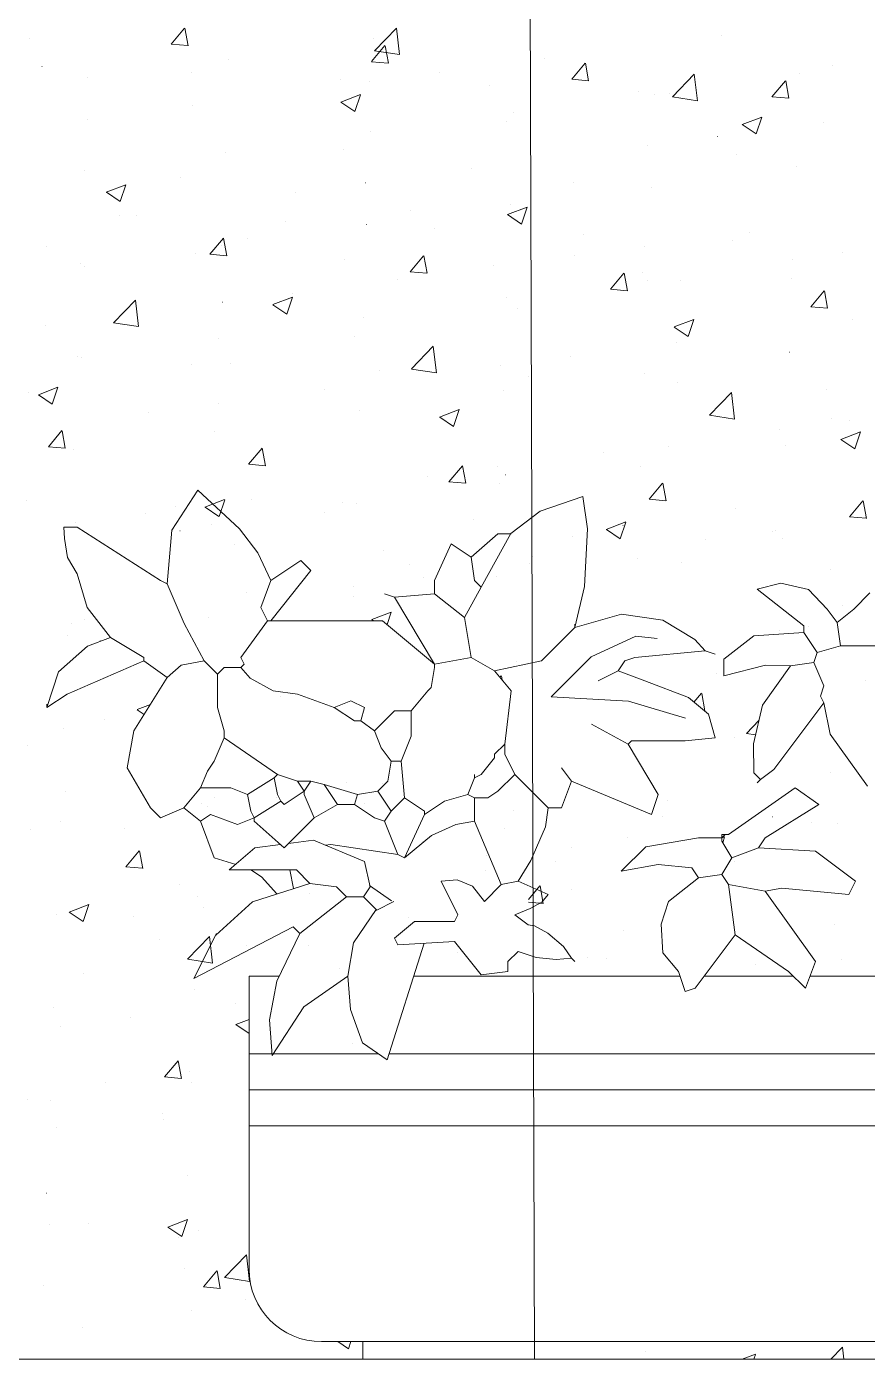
# Model space of a CAD drawing. Header units: centimetres. Extents: x -16179 to 12840, y -10704 to 3856.
# Drawn here: x 7229.7 to 7382.7, y -8898.1 to -8655.7 of the extents above; entities that cross this region are included whole.
import ezdxf

# ---------------------------------------------------------------- set-up
doc = ezdxf.new("R2010")
doc.units = ezdxf.units.CM
doc.header["$MEASUREMENT"] = 0
for name, color, linetype, lineweight in [('A-ELEV-MBE1_Num_Penna__7_Num_Penna__7_Num_Penna__7_Num_Penna__7_Num_Penna__7_Num_Penna__7_Num_Penna__7_Num_Penna__7_Num_Penna__7_Num_Penna__7', 7, 'Continuous', 18), ('A-ELEV-PATT_Num_Penna__8_Num_Penna__8_Num_Penna__8_Num_Penna__8_Num_Penna__8_Num_Penna__8_Num_Penna__8_Num_Penna__8_Num_Penna__8_Num_Penna__8', 8, 'Continuous', 18), ('AA - linee quote_Num_Penna__3_Num_Penna__3_Num_Penna__3_Num_Penna__3_Num_Penna__3_Num_Penna__3_Num_Penna__3_Num_Penna__3_Num_Penna__3_Num_Penna__3', 3, 'Continuous', 18), ('AA - pareti sezionate_Num_Penna__7_Num_Penna__7_Num_Penna__7_Num_Penna__7_Num_Penna__7_Num_Penna__7_Num_Penna__7_Num_Penna__7_Num_Penna__7_Num_Penna__7', 7, 'Continuous', 18), ('AA- arredo_Num_Penna__8_Num_Penna__8_Num_Penna__8_Num_Penna__8_Num_Penna__8_Num_Penna__8_Num_Penna__8_Num_Penna__8_Num_Penna__8_Num_Penna__8', 8, 'Continuous', 18), ('PROIEZIONI_Num_Penna__145_Num_Penna__145_Num_Penna__145_Num_Penna__145_Num_Penna__145_Num_Penna__145_Num_Penna__145_Num_Penna__145_Num_Penna__145_Num_Penna__145', 145, 'Continuous', 18)]:
    doc.layers.add(name, color=color, linetype=linetype, lineweight=lineweight)

msp = doc.modelspace()

# ---------------------------------------------------------------- linework, layer by layer
at = {"layer": 'A-ELEV-MBE1_Num_Penna__7_Num_Penna__7_Num_Penna__7_Num_Penna__7_Num_Penna__7_Num_Penna__7_Num_Penna__7_Num_Penna__7_Num_Penna__7_Num_Penna__7', "color": 7, "linetype": 'Continuous', "lineweight": 18}
msp.add_line((7628.14, -8898.1), (7028.05, -8898.1), dxfattribs=at)
at = {"layer": 'A-ELEV-PATT_Num_Penna__8_Num_Penna__8_Num_Penna__8_Num_Penna__8_Num_Penna__8_Num_Penna__8_Num_Penna__8_Num_Penna__8_Num_Penna__8_Num_Penna__8', "color": 8, "linetype": 'Continuous', "lineweight": 18}
for p, q in [((7256.03, -8658.85), (7258.48, -8655.93)), ((7259.11, -8659.13), (7258.53, -8655.94)), ((7293.04, -8660.04), (7297, -8655.91)), ((7297.56, -8660.75), (7297, -8655.93)), ((7356.11, -8657.29), (7356.11, -8657.29)), ((7230.26, -8657.81), (7230.27, -8657.81)), ((7256.04, -8658.85), (7259.07, -8659.12)), ((7292.47, -8662.03), (7294.92, -8659.12)), ((7292.84, -8657.86), (7292.84, -8657.86)), ((7295.55, -8662.32), (7294.96, -8659.13)), ((7266.45, -8661.67), (7266.46, -8661.67)), ((7292.48, -8662.04), (7295.51, -8662.3)), ((7293.05, -8660.05), (7297.57, -8660.75)), ((7324.02, -8661.51), (7324.03, -8661.51)), ((7328.9, -8665.22), (7331.35, -8662.3)), ((7331.99, -8665.51), (7331.4, -8662.32)), ((7232.53, -8662.94), (7232.54, -8662.94)), ((7259.65, -8664.09), (7259.66, -8664.09)), ((7304.79, -8664.04), (7304.79, -8664.04)), ((7347.26, -8668.45), (7351.21, -8664.32)), ((7351.77, -8669.16), (7351.21, -8664.33)), ((7370.35, -8664.13), (7370.35, -8664.13)), ((7376.3, -8662.7), (7376.3, -8662.7)), ((7240.79, -8664.92), (7240.8, -8664.92)), ((7286.77, -8665.23), (7286.77, -8665.23)), ((7292.07, -8665.72), (7292.07, -8665.72)), ((7313.89, -8666.38), (7313.89, -8666.38)), ((7328.91, -8665.23), (7331.95, -8665.49)), ((7365.34, -8668.41), (7367.79, -8665.49)), ((7368.43, -8668.69), (7367.84, -8665.51)), ((7286.91, -8669.39), (7290.47, -8668.03)), ((7286.93, -8669.41), (7289.45, -8671.11)), ((7289.46, -8671.11), (7290.49, -8668.04)), ((7341.01, -8667.52), (7341.01, -8667.52)), ((7343.96, -8667.94), (7343.97, -8667.94)), ((7346.67, -8667.78), (7346.68, -8667.78)), ((7347.26, -8668.46), (7351.78, -8669.16)), ((7365.35, -8668.41), (7368.39, -8668.68)), ((7368.12, -8668.67), (7368.13, -8668.67)), ((7259.99, -8669.94), (7259.99, -8669.94)), ((7318.3, -8671.19), (7318.31, -8671.19)), ((7359.92, -8673.46), (7363.48, -8672.1)), ((7362.46, -8675.18), (7363.49, -8672.11)), ((7240.75, -8672.47), (7240.75, -8672.47)), ((7317.04, -8672.87), (7317.05, -8672.87)), ((7359.93, -8673.48), (7362.46, -8675.18)), ((7374.7, -8673.12), (7374.71, -8673.12)), ((7292.22, -8674.77), (7292.22, -8674.77)), ((7355.46, -8675.65), (7355.47, -8675.65)), ((7265.83, -8678.58), (7265.84, -8678.58)), ((7287.42, -8677.95), (7287.42, -8677.95)), ((7342.74, -8677.32), (7342.75, -8677.32)), ((7358.84, -8678.94), (7358.85, -8678.94)), ((7240.18, -8681.83), (7240.18, -8681.83)), ((7310.66, -8681.55), (7310.67, -8681.55)), ((7369.73, -8681.04), (7369.73, -8681.04)), ((7257.79, -8683.04), (7257.8, -8683.04)), ((7291.42, -8684.08), (7291.43, -8684.08)), ((7329.22, -8684.02), (7329.22, -8684.02)), ((7244.23, -8685.78), (7247.79, -8684.41)), ((7244.24, -8685.79), (7246.77, -8687.5)), ((7246.77, -8687.5), (7247.8, -8684.43)), ((7278.7, -8685.75), (7278.71, -8685.75)), ((7343.34, -8684.85), (7343.35, -8684.85)), ((7299.59, -8689.11), (7299.6, -8689.11)), ((7317.24, -8689.85), (7320.79, -8688.48)), ((7317.68, -8688.1), (7317.69, -8688.1)), ((7319.78, -8691.57), (7320.81, -8688.5)), ((7246.62, -8689.98), (7246.63, -8689.98)), ((7249.76, -8690.05), (7249.76, -8690.05)), ((7276.88, -8691.19), (7276.88, -8691.19)), ((7317.25, -8689.86), (7319.77, -8691.57)), ((7291.6, -8691.68), (7291.61, -8691.68)), ((7304, -8692.34), (7304, -8692.34)), ((7331.11, -8693.48), (7331.12, -8693.48)), ((7361.34, -8693.15), (7361.34, -8693.15)), ((7233.35, -8695.72), (7233.36, -8695.72)), ((7263.08, -8697.06), (7265.53, -8694.14)), ((7265.22, -8695.49), (7265.22, -8695.49)), ((7266.16, -8697.34), (7265.58, -8694.16)), ((7269.97, -8694.19), (7269.97, -8694.19)), ((7342.1, -8695.68), (7342.1, -8695.68)), ((7358.23, -8694.63), (7358.24, -8694.63)), ((7239.56, -8698.74), (7239.56, -8698.74)), ((7260.47, -8696.87), (7260.48, -8696.87)), ((7263.09, -8697.06), (7266.12, -8697.33)), ((7287.59, -8698.01), (7287.59, -8698.01)), ((7299.52, -8700.25), (7301.97, -8697.33)), ((7302.6, -8700.53), (7302.01, -8697.34)), ((7329.38, -8697.36), (7329.38, -8697.36)), ((7369.11, -8697.95), (7369.12, -8697.95)), ((7378.24, -8696.71), (7378.25, -8696.71)), ((7240.34, -8699.28), (7240.34, -8699.28)), ((7299.52, -8700.25), (7302.56, -8700.52)), ((7314.71, -8699.16), (7314.71, -8699.16)), ((7335.95, -8703.43), (7338.4, -8700.51)), ((7339.04, -8703.72), (7338.45, -8700.53)), ((7341.82, -8700.31), (7341.83, -8700.31)), ((7297.3, -8701.58), (7297.3, -8701.58)), ((7335.96, -8703.44), (7339, -8703.7)), ((7342.73, -8701.76), (7342.73, -8701.76)), ((7348.62, -8701.8), (7348.62, -8701.8)), ((7368.94, -8701.45), (7368.95, -8701.45)), ((7245.56, -8709.52), (7249.52, -8705.4)), ((7250.08, -8710.24), (7249.52, -8705.41)), ((7265.34, -8705.79), (7265.35, -8705.79)), ((7274.55, -8706.23), (7278.11, -8704.87)), ((7277.1, -8707.95), (7278.13, -8704.88)), ((7278.06, -8704.12), (7278.06, -8704.12)), ((7317.07, -8705.02), (7317.07, -8705.02)), ((7372.39, -8706.62), (7374.84, -8703.7)), ((7375.47, -8706.9), (7374.89, -8703.72)), ((7274.56, -8706.25), (7277.09, -8707.95)), ((7318.99, -8706.88), (7319, -8706.88)), ((7372.4, -8706.63), (7375.43, -8706.89)), ((7233.26, -8710.01), (7233.26, -8710.01)), ((7245.57, -8709.54), (7250.09, -8710.24)), ((7290.98, -8708.59), (7290.99, -8708.59)), ((7347.56, -8710.3), (7351.12, -8708.94)), ((7347.57, -8710.31), (7350.1, -8712.02)), ((7350.1, -8712.02), (7351.13, -8708.95)), ((7380.06, -8708.96), (7380.06, -8708.96)), ((7264.6, -8712.4), (7264.6, -8712.4)), ((7289.37, -8711.97), (7289.37, -8711.97)), ((7347.97, -8713.19), (7347.98, -8713.19)), ((7238.94, -8715.65), (7238.94, -8715.65)), ((7299.77, -8717.93), (7303.73, -8713.81)), ((7304.29, -8718.64), (7303.73, -8713.82)), ((7328.73, -8715.72), (7328.74, -8715.72)), ((7368.49, -8714.87), (7368.5, -8714.87)), ((7239.65, -8715.87), (7239.66, -8715.87)), ((7259.74, -8717.06), (7259.75, -8717.06)), ((7266.77, -8717.01), (7266.78, -8717.01)), ((7293.89, -8718.16), (7293.89, -8718.16)), ((7299.78, -8717.95), (7304.3, -8718.65)), ((7316.02, -8717.39), (7316.02, -8717.39)), ((7321.01, -8719.3), (7321.01, -8719.3)), ((7342.11, -8718.67), (7342.11, -8718.67)), ((7348.13, -8720.45), (7348.13, -8720.45)), ((7230.11, -8722.14), (7230.12, -8722.14)), ((7231.87, -8722.62), (7235.43, -8721.25)), ((7231.88, -8722.63), (7234.41, -8724.33)), ((7234.41, -8724.33), (7235.44, -8721.26)), ((7283.93, -8721.62), (7283.94, -8721.62)), ((7316.45, -8721.93), (7316.45, -8721.93)), ((7353.99, -8726.34), (7357.95, -8722.22)), ((7358.51, -8727.05), (7357.95, -8722.23)), ((7375.24, -8721.6), (7375.25, -8721.6)), ((7264.69, -8724.15), (7264.7, -8724.15)), ((7304.88, -8726.69), (7308.43, -8725.32)), ((7307.42, -8728.4), (7308.45, -8725.33)), ((7251.98, -8725.83), (7251.98, -8725.83)), ((7290.37, -8725.5), (7290.37, -8725.5)), ((7304.89, -8726.7), (7307.41, -8728.4)), ((7354, -8726.36), (7358.52, -8727.06)), ((7376.15, -8727.02), (7376.15, -8727.02)), ((7379.41, -8727.33), (7379.41, -8727.33)), ((7233.69, -8732.08), (7236.14, -8729.16)), ((7236.77, -8732.36), (7236.19, -8729.18)), ((7263.98, -8729.31), (7263.99, -8729.31)), ((7366.69, -8729), (7366.7, -8729)), ((7377.88, -8730.75), (7381.44, -8729.39)), ((7380.43, -8732.47), (7381.46, -8729.4)), ((7233.7, -8732.09), (7236.74, -8732.35)), ((7238.32, -8732.56), (7238.33, -8732.56)), ((7270.13, -8735.27), (7272.58, -8732.35)), ((7273.21, -8735.55), (7272.62, -8732.37)), ((7346.52, -8732.11), (7346.53, -8732.11)), ((7367.88, -8731.78), (7367.88, -8731.78)), ((7377.89, -8730.77), (7380.42, -8732.47)), ((7334.61, -8733.22), (7334.61, -8733.22)), ((7270.14, -8735.27), (7273.17, -8735.54)), ((7302.65, -8737.43), (7302.66, -8737.43)), ((7306.57, -8738.46), (7309.01, -8735.54)), ((7309.65, -8738.74), (7309.06, -8735.56)), ((7315.37, -8735.76), (7315.37, -8735.76)), ((7316.89, -8737.19), (7316.9, -8737.19)), ((7341.49, -8735.59), (7341.5, -8735.59)), ((7306.57, -8738.46), (7309.61, -8738.73)), ((7315.83, -8738.84), (7315.84, -8738.84)), ((7343, -8741.64), (7345.45, -8738.73)), ((7346.08, -8741.93), (7345.5, -8738.74)), ((7229.76, -8741.83), (7229.77, -8741.83)), ((7262.19, -8743.07), (7265.75, -8741.7)), ((7264.74, -8744.79), (7265.77, -8741.72)), ((7287.27, -8742.28), (7287.27, -8742.28)), ((7289.75, -8742.41), (7289.75, -8742.41)), ((7343.01, -8741.65), (7346.05, -8741.92)), ((7379.44, -8744.83), (7381.89, -8741.91)), ((7382.52, -8745.12), (7381.93, -8741.93)), ((7262.2, -8743.08), (7264.73, -8744.79)), ((7284, -8744.12), (7284, -8744.12)), ((7358.69, -8743.26), (7358.7, -8743.26)), ((7379.45, -8744.84), (7382.48, -8745.1)), ((7335.2, -8747.14), (7338.76, -8745.77)), ((7335.21, -8747.15), (7337.74, -8748.86)), ((7337.74, -8748.86), (7338.77, -8745.79)), ((7338.23, -8746.41), (7338.24, -8746.41)), ((7353.33, -8749.04), (7353.33, -8749.04)), ((7365.35, -8747.55), (7365.36, -8747.55)), ((7366.04, -8747.36), (7366.05, -8747.36)), ((7367.26, -8748.69), (7367.26, -8748.69)), ((7294.71, -8750.94), (7294.71, -8750.94)), ((7299.44, -8753.43), (7299.45, -8753.43)), ((7340.87, -8752.5), (7340.88, -8752.5)), ((7348.94, -8753.23), (7348.95, -8753.23)), ((7292.52, -8763.52), (7296.07, -8762.16)), ((7292.53, -8763.54), (7292.82, -8763.73)), ((7295.32, -8764.45), (7296.09, -8762.17)), ((7351.14, -8778.55), (7352.5, -8776.94)), ((7353.13, -8780.14), (7352.55, -8776.95)), ((7249.83, -8779.91), (7252.25, -8778.98)), ((7249.84, -8779.92), (7251.12, -8780.78)), ((7360.73, -8784.23), (7362.96, -8781.9)), ((7360.73, -8784.25), (7362.34, -8784.5)), ((7229.97, -8786.47), (7229.97, -8786.47)), ((7235.85, -8800.21), (7235.86, -8800.21)), ((7230.48, -8801.76), (7230.48, -8801.76)), ((7247.59, -8801.58), (7247.6, -8801.58)), ((7247.79, -8808.5), (7250.24, -8805.59)), ((7250.87, -8808.79), (7250.28, -8805.6)), ((7247.8, -8808.51), (7250.83, -8808.77)), ((7257.49, -8811.69), (7257.5, -8811.69)), ((7321.05, -8814.42), (7323.11, -8811.96)), ((7323.74, -8815.16), (7323.16, -8811.98)), ((7260.89, -8813.87), (7260.9, -8813.87)), ((7321.05, -8814.92), (7323.71, -8815.15)), ((7235.23, -8817.12), (7235.24, -8817.12)), ((7237.47, -8816.75), (7241.03, -8815.38)), ((7237.48, -8816.76), (7240.01, -8818.46)), ((7240.02, -8818.46), (7241.05, -8815.39)), ((7249.2, -8817.58), (7249.2, -8817.58)), ((7261.91, -8815.9), (7261.92, -8815.9)), ((7253.89, -8821.72), (7253.9, -8821.72)), ((7259.03, -8825.31), (7262.99, -8821.19)), ((7263.55, -8826.02), (7262.99, -8821.2)), ((7259.04, -8825.33), (7263.56, -8826.03)), ((7260.28, -8830.78), (7260.28, -8830.78)), ((7267.79, -8833.4), (7267.79, -8833.4)), ((7248.55, -8835.94), (7248.55, -8835.94)), ((7267.79, -8837.2), (7270.2, -8836.28)), ((7267.81, -8837.21), (7270.2, -8838.83)), ((7254.84, -8846.72), (7257.29, -8843.8)), ((7257.92, -8847), (7257.33, -8843.81)), ((7259.44, -8845.71), (7259.45, -8845.71)), ((7244, -8847.68), (7244, -8847.68)), ((7254.84, -8846.72), (7257.88, -8846.99)), ((7259.66, -8847.69), (7259.66, -8847.69)), ((7229.82, -8850.8), (7229.82, -8850.8)), ((7254.43, -8853.44), (7254.43, -8853.44)), ((7254.71, -8854.5), (7254.71, -8854.5)), ((7259.04, -8864.6), (7259.04, -8864.6)), ((7255.43, -8874.04), (7258.99, -8872.67)), ((7257.98, -8875.75), (7259.01, -8872.68)), ((7241.06, -8873.48), (7241.07, -8873.48)), ((7255.45, -8874.05), (7257.97, -8875.75)), ((7261.01, -8874.65), (7261.02, -8874.65)), ((7257.34, -8876.02), (7257.35, -8876.02)), ((7265.76, -8883.2), (7269.72, -8879.08)), ((7270.28, -8883.92), (7269.72, -8879.09)), ((7258.42, -8881.51), (7258.43, -8881.51)), ((7261.89, -8884.93), (7264.34, -8882.01)), ((7264.97, -8885.21), (7264.38, -8882.02)), ((7232.76, -8884.76), (7232.77, -8884.76)), ((7261.89, -8884.93), (7264.93, -8885.2)), ((7265.77, -8883.22), (7270.29, -8883.92)), ((7259.78, -8889.29), (7259.79, -8889.29)), ((7239.89, -8892.26), (7239.9, -8892.26)), ((7286.33, -8894.88), (7288.3, -8896.21)), ((7288.3, -8896.21), (7288.74, -8894.88)), ((7359.94, -8898.1), (7362.32, -8897.19)), ((7362.03, -8898.1), (7362.34, -8897.21)), ((7376.03, -8898.1), (7378.15, -8895.9)), ((7378.41, -8898.1), (7378.15, -8895.91))]:
    msp.add_line(p, q, dxfattribs=at)
at = {"layer": 'AA - linee quote_Num_Penna__3_Num_Penna__3_Num_Penna__3_Num_Penna__3_Num_Penna__3_Num_Penna__3_Num_Penna__3_Num_Penna__3_Num_Penna__3_Num_Penna__3', "color": 3, "linetype": 'Continuous', "lineweight": 18}
msp.add_line((7322.13, -8898.1), (7321.05, -8565.82), dxfattribs=at)
at = {"layer": 'AA - pareti sezionate_Num_Penna__7_Num_Penna__7_Num_Penna__7_Num_Penna__7_Num_Penna__7_Num_Penna__7_Num_Penna__7_Num_Penna__7_Num_Penna__7_Num_Penna__7', "color": 7, "linetype": 'Continuous', "lineweight": 18}
msp.add_line((7678.14, -8898.1), (6677.35, -8898.1), dxfattribs=at)
at = {"layer": 'AA- arredo_Num_Penna__8_Num_Penna__8_Num_Penna__8_Num_Penna__8_Num_Penna__8_Num_Penna__8_Num_Penna__8_Num_Penna__8_Num_Penna__8_Num_Penna__8', "color": 8, "linetype": 'Continuous', "lineweight": 18}
for p, q in [((7256.16, -8747.29), (7260.91, -8739.98)), ((7260.91, -8739.98), (7268.44, -8746.99)), ((7270.57, -8741.65), (7270.57, -8741.65)), ((7323.14, -8743.78), (7330.96, -8741.15)), ((7330.96, -8741.15), (7331.79, -8746.99)), ((7251.33, -8744.19), (7251.33, -8744.19)), ((7256.88, -8742.97), (7256.88, -8742.97)), ((7317.84, -8747.87), (7323.14, -8743.78)), ((7236.62, -8748.75), (7236.48, -8746.72)), ((7236.48, -8746.72), (7238.91, -8746.72)), ((7238.61, -8745.86), (7238.62, -8745.86)), ((7238.91, -8746.72), (7254.11, -8756.44)), ((7255.32, -8757.05), (7256.16, -8747.29)), ((7263.36, -8746.22), (7263.37, -8746.22)), ((7268.44, -8746.99), (7271.79, -8751.38)), ((7311.11, -8745.26), (7311.12, -8745.26)), ((7331.79, -8746.99), (7331.24, -8757.52)), ((7237.18, -8752.26), (7236.62, -8748.75)), ((7257.64, -8747.37), (7257.65, -8747.37)), ((7310.63, -8752.19), (7315.49, -8747.93)), ((7312.45, -8757.66), (7317.84, -8747.87)), ((7315.49, -8747.93), (7317.92, -8747.93)), ((7329.07, -8748.35), (7329.07, -8748.35)), ((7267.59, -8749.8), (7267.59, -8749.8)), ((7271.79, -8751.38), (7274.16, -8756.44)), ((7303.94, -8756.44), (7306.98, -8749.75)), ((7306.98, -8749.75), (7310.63, -8752.19)), ((7321.83, -8752.09), (7321.83, -8752.09)), ((7238.91, -8755.22), (7237.18, -8752.26)), ((7274.16, -8756.44), (7279.63, -8752.79)), ((7279.63, -8752.79), (7281.46, -8754.62)), ((7310.63, -8752.19), (7311.24, -8756.44)), ((7321.24, -8753.26), (7321.25, -8753.26)), ((7376.06, -8754.38), (7376.07, -8754.38)), ((7240.74, -8761.3), (7238.91, -8755.22)), ((7254.11, -8756.44), (7255.32, -8757.05)), ((7272.34, -8761.3), (7274.16, -8756.44)), ((7281.46, -8754.62), (7274.16, -8763.73)), ((7302.01, -8755.79), (7302.01, -8755.79)), ((7303.94, -8758.87), (7303.94, -8756.44)), ((7311.24, -8756.44), (7312.45, -8757.66)), ((7315.21, -8755.75), (7315.22, -8755.75)), ((7366.98, -8756.89), (7362.64, -8757.99)), ((7372, -8758.05), (7366.98, -8756.89)), ((7255.32, -8757.05), (7258.39, -8764.24)), ((7269.82, -8758.52), (7269.82, -8758.52)), ((7289.13, -8759.33), (7289.14, -8759.33)), ((7289.29, -8757.47), (7289.29, -8757.47)), ((7294.83, -8758.87), (7296.65, -8759.48)), ((7296.65, -8759.48), (7303.94, -8758.87)), ((7309.41, -8763.13), (7303.94, -8758.87)), ((7312.45, -8757.66), (7309.41, -8763.13)), ((7331.24, -8757.52), (7329.47, -8764.95)), ((7362.64, -8757.99), (7371.14, -8764.67)), ((7375.4, -8761.64), (7372, -8758.05)), ((7383.17, -8758.64), (7380.26, -8761.64)), ((7244.99, -8766.77), (7240.74, -8761.3)), ((7273.56, -8763.73), (7272.34, -8761.3)), ((7303.94, -8771.63), (7296.65, -8759.48)), ((7377.22, -8764.07), (7375.4, -8761.64)), ((7380.26, -8761.64), (7377.22, -8764.07)), ((7378.09, -8761.04), (7378.1, -8761.04)), ((7237.97, -8764.22), (7237.97, -8764.22)), ((7240.19, -8763.6), (7240.19, -8763.6)), ((7258.39, -8764.24), (7262.01, -8771.03)), ((7262.75, -8763.13), (7262.75, -8763.13)), ((7273.56, -8763.73), (7268.69, -8770.42)), ((7274.16, -8763.73), (7273.56, -8763.73)), ((7274.16, -8763.73), (7274.77, -8763.73)), ((7294.46, -8763.73), (7274.77, -8763.73)), ((7303.94, -8771.63), (7294.46, -8763.73)), ((7309.41, -8763.13), (7310.63, -8770.42)), ((7329.47, -8764.95), (7337.98, -8762.52)), ((7337.98, -8762.52), (7345.47, -8763.66)), ((7345.47, -8763.66), (7351.33, -8767.17)), ((7377.22, -8764.07), (7377.83, -8768.32)), ((7237.09, -8766.39), (7237.09, -8766.39)), ((7329.47, -8764.95), (7323.39, -8771.03)), ((7329.47, -8764.34), (7329.47, -8764.95)), ((7332.44, -8770.31), (7340.6, -8766.55)), ((7340.6, -8766.55), (7344.44, -8766.94)), ((7356.56, -8770.75), (7362.03, -8766.5)), ((7371.14, -8765.89), (7362.03, -8766.5)), ((7366.64, -8765.6), (7366.65, -8765.6)), ((7371.14, -8764.67), (7371.14, -8765.89)), ((7371.14, -8765.89), (7373.58, -8769.54)), ((7371.92, -8764.87), (7371.93, -8764.87)), ((7235.51, -8773.01), (7240.81, -8768.34)), ((7240.81, -8768.34), (7244.99, -8766.77)), ((7243.1, -8767.48), (7243.19, -8767.37)), ((7243.24, -8767.43), (7243.24, -8767.39)), ((7244.99, -8766.77), (7251.07, -8770.42)), ((7351.33, -8767.17), (7353.17, -8769.2)), ((7352.68, -8767.4), (7352.69, -8767.4)), ((7377.83, -8768.32), (7373.58, -8769.54)), ((7377.83, -8768.32), (7387.55, -8768.32)), ((7251.07, -8771.03), (7237.09, -8777.1)), ((7251.07, -8770.42), (7251.07, -8771.03)), ((7251.07, -8771.03), (7255.32, -8774.07)), ((7262.01, -8771.03), (7257.84, -8771.85)), ((7264.44, -8773.46), (7262.01, -8771.03)), ((7268.69, -8770.42), (7269.3, -8771.63)), ((7310.63, -8770.42), (7303.94, -8771.63)), ((7314.88, -8772.85), (7310.63, -8770.42)), ((7323.39, -8771.03), (7314.88, -8772.85)), ((7318.84, -8771.21), (7318.85, -8771.21)), ((7325.15, -8777.56), (7332.44, -8770.31)), ((7337.37, -8772.85), (7338.59, -8771.03)), ((7338.59, -8771.03), (7340.41, -8770.42)), ((7340.41, -8770.42), (7353.17, -8769.2)), ((7353.17, -8769.2), (7355, -8769.81)), ((7356.56, -8773.79), (7356.56, -8770.75)), ((7372.97, -8771.36), (7368.71, -8771.97)), ((7373.58, -8769.54), (7372.97, -8771.36)), ((7372.97, -8771.36), (7374.79, -8775.61)), ((7233.44, -8779.54), (7235.51, -8773.01)), ((7257.84, -8771.85), (7255.32, -8774.07)), ((7265.65, -8772.24), (7264.44, -8773.46)), ((7264.44, -8773.46), (7264.44, -8779.54)), ((7268.69, -8772.24), (7265.65, -8772.24)), ((7269.3, -8771.63), (7268.69, -8772.24)), ((7268.69, -8772.24), (7270.39, -8774.18)), ((7303.94, -8772.24), (7303.34, -8775.89)), ((7303.94, -8772.24), (7303.94, -8771.63)), ((7314.6, -8772.66), (7314.6, -8772.66)), ((7314.88, -8772.85), (7317.92, -8776.5)), ((7315.85, -8774.01), (7316.06, -8773.75)), ((7316.24, -8774.48), (7316.11, -8773.77)), ((7333.72, -8774.67), (7337.37, -8772.85)), ((7342.23, -8774.67), (7337.37, -8772.85)), ((7355.24, -8773.38), (7355.25, -8773.38)), ((7364.19, -8771.8), (7356.56, -8773.79)), ((7368.71, -8771.97), (7363.63, -8779.11)), ((7368.71, -8771.97), (7364.19, -8771.8)), ((7255.32, -8774.07), (7249.24, -8783.79)), ((7270.39, -8774.18), (7274.58, -8776.52)), ((7303.34, -8775.89), (7302.73, -8776.5)), ((7350.13, -8777.71), (7342.23, -8774.67)), ((7374.79, -8775.61), (7374.18, -8777.44)), ((7382.36, -8774.52), (7382.37, -8774.52)), ((7237.09, -8777.1), (7233.44, -8779.54)), ((7274.58, -8776.52), (7279.03, -8777.1)), ((7275.92, -8777.5), (7275.93, -8777.5)), ((7279.03, -8777.1), (7285.71, -8779.54)), ((7285.71, -8779.54), (7288.75, -8778.32)), ((7288.75, -8778.32), (7291.18, -8779.54)), ((7302.73, -8776.5), (7299.69, -8780.14)), ((7317.92, -8776.5), (7316.71, -8786.22)), ((7339.24, -8778.34), (7325.15, -8777.56)), ((7349.63, -8781.45), (7339.24, -8778.34)), ((7353.78, -8780.75), (7350.13, -8777.71)), ((7374.79, -8778.65), (7365.67, -8790.81)), ((7374.18, -8777.44), (7374.79, -8778.65)), ((7374.79, -8778.65), (7375.91, -8784.37)), ((7233.44, -8778.93), (7233.44, -8779.54)), ((7264.44, -8779.54), (7265.65, -8783.79)), ((7289.36, -8781.97), (7285.71, -8779.54)), ((7291.18, -8779.54), (7290.57, -8781.97)), ((7293, -8783.79), (7296.65, -8780.14)), ((7296.65, -8780.14), (7299.69, -8780.14)), ((7299.69, -8780.14), (7299.7, -8784.71)), ((7353.02, -8780.12), (7353.09, -8780.13)), ((7355, -8785.01), (7353.78, -8780.75)), ((7363.63, -8779.11), (7361.96, -8786.12)), ((7236.47, -8783.3), (7236.47, -8783.3)), ((7243.84, -8781.73), (7243.85, -8781.73)), ((7290.57, -8781.97), (7289.36, -8781.97)), ((7290.57, -8781.97), (7293, -8783.79)), ((7339.19, -8786.22), (7332.51, -8782.57)), ((7249.24, -8783.79), (7248.03, -8790.48)), ((7263.83, -8789.26), (7265.65, -8785.01)), ((7265.65, -8783.79), (7265.65, -8785.01)), ((7265.65, -8785.01), (7275.38, -8791.69)), ((7293, -8783.79), (7294.22, -8786.83)), ((7299.7, -8784.71), (7297.87, -8789.26)), ((7339.19, -8786.22), (7339.8, -8785.61)), ((7339.8, -8785.61), (7349.53, -8785.61)), ((7349.53, -8785.61), (7355, -8785.01)), ((7358.56, -8784.9), (7358.56, -8784.9)), ((7375.91, -8784.37), (7382.69, -8793.85)), ((7294.22, -8786.83), (7296.04, -8789.26)), ((7316.71, -8786.22), (7314.88, -8788.04)), ((7314.88, -8788.04), (7314.88, -8788.65)), ((7316.71, -8786.22), (7316.71, -8788.04)), ((7316.71, -8788.04), (7318.53, -8791.69)), ((7344.66, -8795.34), (7339.19, -8786.22)), ((7339.64, -8786.32), (7339.64, -8786.32)), ((7361.96, -8786.12), (7362.03, -8791.42)), ((7248.03, -8790.48), (7252.28, -8797.77)), ((7262.62, -8791.08), (7263.83, -8789.26)), ((7296.04, -8789.26), (7295.43, -8792.91)), ((7296.04, -8789.26), (7297.87, -8789.26)), ((7297.87, -8789.26), (7298.47, -8795.95)), ((7314.88, -8788.65), (7312.45, -8791.69)), ((7327.04, -8790.48), (7328.86, -8792.91)), ((7365.67, -8790.81), (7363.24, -8792.63)), ((7261.4, -8794.12), (7262.62, -8791.08)), ((7274.77, -8792.3), (7269.91, -8795.34)), ((7275.38, -8791.69), (7274.77, -8792.3)), ((7274.77, -8792.3), (7275.38, -8795.34)), ((7279.03, -8792.91), (7275.38, -8791.69)), ((7280.24, -8794.73), (7279.03, -8792.91)), ((7279.03, -8792.91), (7281.46, -8792.91)), ((7280.24, -8794.73), (7281.46, -8792.91)), ((7281.46, -8792.91), (7283.89, -8793.51)), ((7287.9, -8793.15), (7287.9, -8793.15)), ((7295.43, -8792.91), (7293.61, -8794.73)), ((7294.52, -8793.33), (7294.52, -8793.33)), ((7310.02, -8795.34), (7311.24, -8792.3)), ((7312.45, -8791.69), (7311.24, -8792.3)), ((7311.24, -8792.3), (7311.24, -8791.69)), ((7318.53, -8791.69), (7315.49, -8794.73)), ((7324.61, -8797.77), (7318.53, -8791.69)), ((7328.86, -8792.91), (7327.04, -8797.77)), ((7328.86, -8792.91), (7343.45, -8798.98)), ((7362.03, -8791.42), (7363.24, -8792.63)), ((7363.24, -8792.63), (7362.64, -8793.24)), ((7376, -8791.35), (7376, -8791.35)), ((7236.88, -8794.75), (7236.88, -8794.75)), ((7258.36, -8797.77), (7261.4, -8794.12)), ((7266.87, -8794.12), (7261.4, -8794.12)), ((7269.91, -8795.34), (7266.87, -8794.12)), ((7270.52, -8798.38), (7269.91, -8795.34)), ((7275.38, -8795.34), (7275.99, -8796.55)), ((7276.59, -8797.16), (7280.24, -8794.73)), ((7280.24, -8795.34), (7280.24, -8794.73)), ((7282.06, -8799.59), (7280.24, -8795.34)), ((7289.96, -8795.34), (7283.89, -8793.51)), ((7283.89, -8793.51), (7286.32, -8797.16)), ((7289.36, -8797.16), (7289.96, -8795.34)), ((7293.61, -8794.73), (7289.96, -8795.34)), ((7293.61, -8794.73), (7296.04, -8798.38)), ((7305.77, -8796.55), (7310.02, -8795.34)), ((7311.24, -8795.95), (7310.02, -8795.34)), ((7315.49, -8794.73), (7313.67, -8795.95)), ((7343.45, -8798.98), (7344.66, -8795.34)), ((7357.43, -8802.63), (7369.58, -8794.12)), ((7369.58, -8794.12), (7373.84, -8797.16)), ((7252.28, -8797.77), (7254.11, -8799.59)), ((7254.11, -8799.59), (7258.36, -8797.77)), ((7261.4, -8800.2), (7258.36, -8797.77)), ((7261.51, -8796.96), (7261.52, -8796.96)), ((7262.56, -8797.54), (7262.57, -8797.54)), ((7264, -8795.9), (7264, -8795.9)), ((7275.99, -8796.55), (7271.12, -8799.59)), ((7275.28, -8795.87), (7275.28, -8795.87)), ((7275.99, -8796.55), (7276.59, -8797.16)), ((7286.32, -8797.16), (7282.06, -8799.59)), ((7286.32, -8797.16), (7289.36, -8797.16)), ((7293, -8799.59), (7289.36, -8797.16)), ((7291.12, -8797.04), (7291.12, -8797.04)), ((7296.04, -8798.38), (7298.47, -8795.95)), ((7298.47, -8795.95), (7302.12, -8798.38)), ((7302.12, -8798.98), (7305.77, -8796.55)), ((7313.67, -8795.95), (7311.24, -8795.95)), ((7311.24, -8800.2), (7311.24, -8795.95)), ((7318.23, -8798.19), (7318.24, -8798.19)), ((7324.15, -8801.26), (7324.61, -8797.77)), ((7327.04, -8797.77), (7324.61, -8797.77)), ((7346.37, -8796.44), (7346.38, -8796.44)), ((7373.84, -8797.16), (7364.11, -8803.24)), ((7263.22, -8798.98), (7261.4, -8800.2)), ((7263.83, -8806.89), (7261.4, -8800.2)), ((7268.09, -8800.81), (7263.22, -8798.98)), ((7271.12, -8799.59), (7268.09, -8800.81)), ((7271.12, -8799.59), (7270.52, -8798.38)), ((7271.12, -8800.2), (7271.12, -8799.59)), ((7276.59, -8805.06), (7271.12, -8800.2)), ((7282.06, -8799.59), (7276.59, -8805.06)), ((7294.83, -8800.2), (7293, -8799.59)), ((7296.04, -8798.38), (7294.83, -8800.2)), ((7294.83, -8800.2), (7297.26, -8806.28)), ((7302.12, -8798.98), (7298.47, -8806.89)), ((7302.12, -8798.38), (7302.12, -8798.98)), ((7307.85, -8800.79), (7311.24, -8800.2)), ((7316.1, -8811.75), (7311.24, -8800.2)), ((7345.35, -8799.34), (7345.36, -8799.34)), ((7365.4, -8799.42), (7365.41, -8799.42)), ((7372.47, -8800.48), (7372.48, -8800.48)), ((7298.47, -8806.89), (7303.38, -8802.78)), ((7303.38, -8802.78), (7307.85, -8800.79)), ((7316.75, -8801.52), (7316.75, -8801.52)), ((7321.47, -8807.34), (7324.15, -8801.26)), ((7356.21, -8803.24), (7356.21, -8802.63)), ((7356.21, -8802.63), (7356.82, -8802.63)), ((7356.82, -8802.63), (7356.21, -8803.24)), ((7356.21, -8803.26), (7356.72, -8803.06)), ((7356.82, -8802.63), (7357.43, -8802.63)), ((7377.28, -8800.71), (7377.28, -8800.71)), ((7271.28, -8805.06), (7266.59, -8809.08)), ((7275.91, -8804.45), (7271.28, -8805.06)), ((7281.96, -8803.66), (7277.4, -8804.26)), ((7291.19, -8807.53), (7281.96, -8803.66)), ((7285.1, -8804.45), (7284.07, -8804.54)), ((7297.26, -8806.28), (7285.1, -8804.45)), ((7301.83, -8803.87), (7301.83, -8803.87)), ((7328.94, -8805.01), (7328.95, -8805.01)), ((7337.93, -8809.27), (7342.4, -8804.88)), ((7339.02, -8803.23), (7339.02, -8803.23)), ((7342.4, -8804.88), (7351.96, -8803.24)), ((7356.21, -8803.24), (7351.96, -8803.24)), ((7356.21, -8803.24), (7356.21, -8803.85)), ((7356.21, -8803.85), (7358.03, -8806.89)), ((7356.38, -8804.13), (7356.73, -8803.08)), ((7362.9, -8805.06), (7358.03, -8806.89)), ((7364.11, -8803.24), (7362.9, -8805.06)), ((7362.9, -8805.06), (7373.23, -8805.67)), ((7267.78, -8808.06), (7263.83, -8806.89)), ((7292.21, -8812.12), (7291.19, -8807.53)), ((7297.26, -8806.28), (7298.47, -8806.89)), ((7313.36, -8806.48), (7313.37, -8806.48)), ((7319.14, -8811.14), (7321.47, -8807.34)), ((7325.95, -8807.47), (7325.96, -8807.47)), ((7358.03, -8806.89), (7356.21, -8809.92)), ((7358.54, -8807.59), (7358.55, -8807.59)), ((7373.23, -8805.67), (7380.52, -8811.14)), ((7266.57, -8809.08), (7278.84, -8809.08)), ((7272.48, -8810.34), (7270.55, -8809.08)), ((7275.26, -8813.44), (7272.48, -8810.34)), ((7277.64, -8809.08), (7278.31, -8812.46)), ((7278.84, -8809.08), (7281.27, -8811.51)), ((7313.24, -8809.14), (7313.24, -8809.14)), ((7344.66, -8808.1), (7337.93, -8809.27)), ((7344.66, -8808.1), (7350.74, -8808.71)), ((7350.74, -8808.71), (7351.96, -8810.53)), ((7356.21, -8809.92), (7351.96, -8810.53)), ((7356.21, -8809.92), (7357.43, -8811.75)), ((7281.27, -8811.51), (7270.83, -8814.86)), ((7286.14, -8812.12), (7281.27, -8811.51)), ((7287.96, -8813.94), (7286.14, -8812.12)), ((7291, -8813.94), (7292.21, -8812.12)), ((7296.12, -8814.72), (7292.1, -8811.91)), ((7308.07, -8810.85), (7305.16, -8811.14)), ((7305.16, -8811.14), (7308.2, -8817.22)), ((7310.86, -8812.02), (7308.07, -8810.85)), ((7313.06, -8814.79), (7310.86, -8812.02)), ((7316.1, -8811.75), (7313.06, -8814.79)), ((7319.14, -8811.14), (7316.1, -8811.75)), ((7324.61, -8813.57), (7319.14, -8811.14)), ((7328.92, -8812.68), (7328.92, -8812.68)), ((7351.96, -8810.53), (7346.49, -8814.79)), ((7357.43, -8811.75), (7364.11, -8812.96)), ((7357.43, -8811.75), (7358.64, -8820.86)), ((7367.15, -8812.36), (7364.11, -8812.96)), ((7379.31, -8813.57), (7367.15, -8812.36)), ((7380.52, -8811.14), (7379.31, -8813.57)), ((7270.83, -8814.86), (7264.15, -8820.92)), ((7287.96, -8813.94), (7279.45, -8820.63)), ((7281.15, -8813.37), (7281.16, -8813.37)), ((7291, -8813.94), (7287.96, -8813.94)), ((7293.43, -8816.37), (7291, -8813.94)), ((7296.52, -8814.83), (7293.43, -8816.37)), ((7321.36, -8816.11), (7323.48, -8814.94)), ((7323.48, -8814.94), (7324.61, -8813.57)), ((7346.49, -8814.79), (7345.19, -8818.92)), ((7364.11, -8812.96), (7373.23, -8825.73)), ((7293.33, -8816.24), (7289.2, -8822.32)), ((7308.2, -8817.22), (7307.59, -8818.43)), ((7318.53, -8817.22), (7321.36, -8816.11)), ((7320.96, -8819.04), (7318.53, -8817.22)), ((7260.16, -8828.81), (7278.23, -8819.41)), ((7278.23, -8819.41), (7279.45, -8820.63)), ((7300.3, -8818.43), (7296.65, -8821.47)), ((7299.29, -8817.76), (7299.3, -8817.76)), ((7307.59, -8818.43), (7300.3, -8818.43)), ((7322.14, -8819.27), (7320.96, -8819.04)), ((7324.59, -8820.56), (7322.14, -8819.27)), ((7345.19, -8818.92), (7345.47, -8824.18)), ((7376.63, -8819.08), (7376.63, -8819.08)), ((7264.26, -8820.63), (7260.16, -8828.81)), ((7279.45, -8820.63), (7275.28, -8829.32)), ((7289.2, -8822.32), (7288.2, -8828.39)), ((7295.31, -8843.62), (7302.06, -8822.41)), ((7296.65, -8821.47), (7297.26, -8822.69)), ((7297.26, -8822.69), (7307.59, -8822.08)), ((7307.59, -8822.08), (7312.45, -8828.16)), ((7327.39, -8823.01), (7324.59, -8820.56)), ((7338.4, -8820.14), (7338.41, -8820.14)), ((7351.35, -8830.59), (7358.64, -8820.86)), ((7368.37, -8827.55), (7358.64, -8820.86)), ((7269.67, -8822.85), (7269.67, -8822.85)), ((7281.01, -8822.87), (7281.01, -8822.87)), ((7308.13, -8824.01), (7308.13, -8824.01)), ((7317.31, -8825.73), (7319.14, -8823.9)), ((7319.14, -8823.9), (7322.47, -8825)), ((7328.86, -8825.12), (7327.39, -8823.01)), ((7345.47, -8824.18), (7348.31, -8827.55)), ((7286.66, -8826.97), (7286.67, -8826.97)), ((7317.31, -8827.55), (7317.31, -8825.73)), ((7322.47, -8825), (7326.05, -8825.35)), ((7326.05, -8825.35), (7328.86, -8825.12)), ((7329.47, -8825.73), (7328.86, -8825.12)), ((7331.83, -8824.97), (7331.83, -8824.97)), ((7335.25, -8825.16), (7335.25, -8825.16)), ((7362.36, -8826.3), (7362.37, -8826.3)), ((7373.23, -8825.73), (7371.41, -8830.59)), ((7377.94, -8825.37), (7377.95, -8825.37)), ((7240.04, -8827.93), (7240.05, -8827.93)), ((7275.73, -8828.39), (7270.2, -8828.39)), ((7270.2, -8828.39), (7270.2, -8881.71)), ((7275.28, -8829.32), (7273.95, -8836.32)), ((7280.18, -8833.98), (7288.2, -8828.39)), ((7288.2, -8828.39), (7288.64, -8834.45)), ((7299.87, -8829.18), (7299.88, -8829.18)), ((7348.59, -8828.39), (7300.16, -8828.39)), ((7312.45, -8828.16), (7317.31, -8827.55)), ((7348.31, -8827.55), (7349.53, -8831.2)), ((7369.2, -8828.39), (7353, -8828.39)), ((7371.41, -8830.59), (7368.37, -8827.55)), ((7406.56, -8828.39), (7372.23, -8828.39)), ((7349.53, -8831.2), (7351.35, -8830.59)), ((7234.62, -8834.03), (7234.62, -8834.03)), ((7274.39, -8842.85), (7280.18, -8833.98)), ((7288.64, -8834.45), (7290.87, -8840.52)), ((7273.95, -8836.32), (7274.39, -8842.85)), ((7235.83, -8837.61), (7235.84, -8837.61)), ((7289.07, -8840.62), (7289.07, -8840.62)), ((7290.87, -8840.52), (7295.31, -8843.62)), ((7270.2, -8842.53), (7274.37, -8842.53)), ((7274.6, -8842.53), (7293.75, -8842.53)), ((7295.66, -8842.53), (7492.76, -8842.53)), ((7270.2, -8849.09), (7492.76, -8849.09)), ((7234, -8850.94), (7234, -8850.94)), ((7235.19, -8855.97), (7235.19, -8855.97)), ((7270.2, -8855.65), (7492.76, -8855.65)), ((7233.38, -8867.85), (7233.39, -8867.85)), ((7233.89, -8873.5), (7233.9, -8873.5)), ((7269.52, -8887.17), (7269.52, -8887.17)), ((7283.37, -8894.88), (7479.59, -8894.88)), ((7322.13, -8894.88), (7290.9, -8894.88)), ((7290.9, -8894.88), (7290.9, -8898.1)), ((7322.13, -8898.1), (7322.13, -8894.88)), ((7342.41, -8896.69), (7342.42, -8896.69))]:
    msp.add_line(p, q, dxfattribs=at)
msp.add_arc((7283.37, -8881.71), 13.17, 180, 270, dxfattribs=at)
at = {"layer": 'PROIEZIONI_Num_Penna__145_Num_Penna__145_Num_Penna__145_Num_Penna__145_Num_Penna__145_Num_Penna__145_Num_Penna__145_Num_Penna__145_Num_Penna__145_Num_Penna__145', "color": 145, "linetype": 'Continuous', "lineweight": 18}
msp.add_line((7290.9, -8898.1), (7322.13, -8898.1), dxfattribs=at)

doc.saveas('drawing.dxf')
